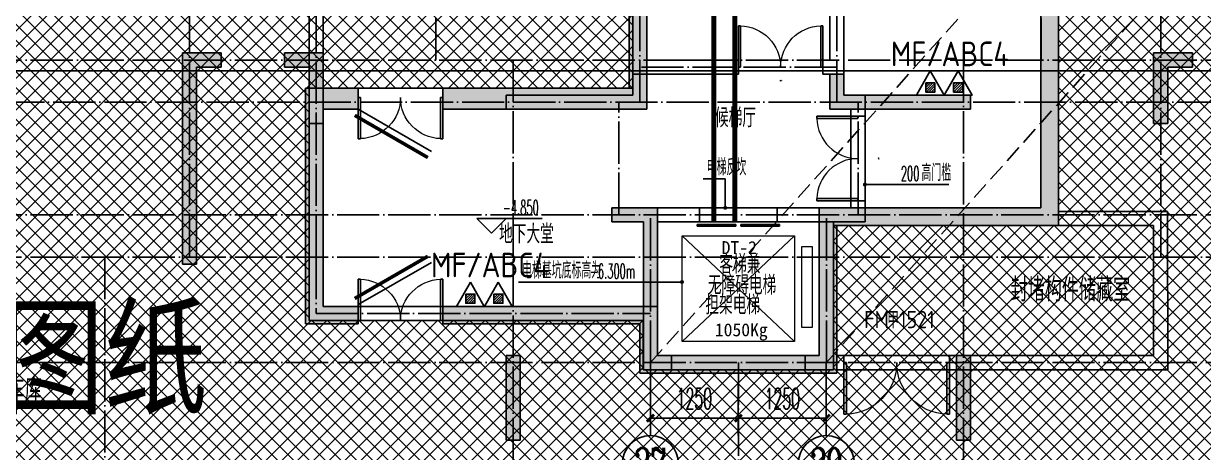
# Model space of a CAD drawing. Extents: x 27938 to 1507990, y 110129 to 923079.
# Drawn here: x 654051 to 670814, y 605458 to 611550 of the extents above; entities that cross this region are included whole.
import ezdxf
from ezdxf.enums import TextEntityAlignment as Align
from ezdxf.xclip import XClip

# ---------------------------------------------------------------- set-up
doc = ezdxf.new("R2010")
doc.units = 0
doc.header["$LTSCALE"] = 1000
doc.header["$MEASUREMENT"] = 0
doc.header["$XCLIPFRAME"] = 0
for name, pattern in [('__DASH', [0.35, 0.25, -0.1]), ('DASH', [0.35, 0.25, -0.1]), ('DOTE', [2.42, 2, -0.2, 0.02, -0.2])]:
    doc.linetypes.add(name, pattern=pattern)
doc.layers.add('3.5方案汇报，与郭总、侯月琴确定户型_t8$0$STAIR', color=2, linetype='Continuous', lineweight=18)
doc.layers.add('填充', color=251, linetype='Continuous', lineweight=5)
for name, color, linetype in [('AXIS', 3, 'Continuous'), ('AXIS_TEXT', 7, 'Continuous'), ('COLUMN', 9, 'Continuous'), ('DIM_ELEV', 3, 'Continuous'), ('DIM_LEAD', 3, 'Continuous'), ('DOOR_FIRE', 4, 'Continuous'), ('DOOR_FIRE_TEXT', 7, 'Continuous'), ('DOTE', 1, 'Continuous'), ('EQUIP_消防', 7, 'Continuous'), ('EQUIP_灭火器', 7, 'Continuous'), ('HS-A-墙-砖', 2, 'Continuous'), ('HS-A-墙-砼', 41, 'Continuous'), ('PIPE-废水', 31, 'TG_F'), ('PUB_HATCH', 8, 'Continuous'), ('PUB_TEXT', 4, 'Continuous'), ('text', 7, 'Continuous'), ('TEXT_灭火器', 7, 'Continuous'), ('WALL', 9, 'Continuous'), ('WINDOW', 4, 'Continuous'), ('WINDOW_TEXT', 7, 'Continuous'), ('建-墙-填充', 8, 'Continuous')]:
    doc.layers.add(name, color=color, linetype=linetype)
doc.styles.add('_TCH_AXIS', font='COMPLEX', dxfattribs={"bigfont": 'GBCBIG'})
doc.styles.add('_TCH_DIM', font='SIMPLEX.shx', dxfattribs={"width": 0.7, "bigfont": 'GBCBIG.shx'})
doc.styles.add('_TCH_DIM_T3', font='SIMPLEX.shx', dxfattribs={"width": 0.494118, "bigfont": 'GBCBIG.shx'})
doc.styles.add('_TCH_WINDOW', font='SIMPLEX.shx', dxfattribs={"width": 0.7, "height": 3.5, "bigfont": 'GBCBIG.shx'})
doc.styles.add('COMPLEX', font='COMPLEX')
doc.styles.get("Standard").update_dxf_attribs({"font": 'gbenor.shx', "bigfont": 'gbcbig.shx'})
doc.styles.add('TG_LINETYPE', font='SIMPLEX', dxfattribs={"width": 0.8, "height": 3, "bigfont": 'HZTXT'})
doc.styles.add('黑体', font='simhei.ttf')
doc.linetypes.add('TG_F', pattern='A,2,-0.3,["F",TG_LINETYPE,S=0.1,R=0,X=-0.23,Y=-0.15],0', length=2.3)
doc.dimstyles.new('_TCH_ARCH&&100', dxfattribs={"dimtxt": 297.5, "dimasz": 100, "dimexe": 250, "dimexo": 300, "dimgap": 126.25, "dimtad": 1, "dimdec": 0, "dimzin": 0, "dimdsep": 46, "dimtxsty": '_TCH_DIM_T3', "dimblk": 'ARCHTICK', "dimcen": 0.09, "dimclrt": 4, "dimazin": 2, "dimtfac": 1, "dimtdec": 0, "dimtix": 1, "dimtmove": 2, "dimatfit": 3, "dimfxl": 100, "dimtolj": 1, "dimtzin": 0, "dimarcsym": 0})

# ---------------------------------------------------------------- blocks, each defined once
blk = doc.blocks.new('GFDGFSDFGD')
at = {"layer": 'PUB_HATCH'}
for points in [[(450767, 373024), (450217, 373024), (450217, 370024), (450417, 370024), (450417, 372824), (450767, 372824)], [(451667, 373024), (451667, 372824), (452017, 372824), (452017, 372024), (452217, 372024), (452217, 373024)], [(464567, 373024), (464017, 373024), (464017, 372024), (464217, 372024), (464217, 372824), (464567, 372824)], [(454816, 372423), (454817, 372224), (456817, 372224), (456817, 372724), (456617, 372724), (456617, 372424), (455017, 372424)], [(461417, 372423), (461217, 372424), (459617, 372424), (459617, 372724), (459417, 372724), (459417, 372224), (461417, 372224)], [(456967, 370824), (456317, 370824), (456317, 370624), (456767, 370624), (456767, 368524), (457167, 368524), (457167, 368724), (456967, 368724)], [(459267, 370824), (459267, 368724), (459067, 368724), (459067, 368524), (459467, 368524), (459467, 370624), (459917, 370624), (459917, 370824)], [(454817, 368724), (454817, 367524), (455017, 367524), (455017, 368724)], [(461417, 368724), (461217, 368724), (461217, 367524), (461417, 367524)]]:
    blk.add_hatch(color=256, dxfattribs=at).paths.add_polyline_path(points)
at = {"layer": 'COLUMN', "color": 6}
for p, q in [((450767, 373024), (450217, 373024)), ((450217, 373024), (450217, 370024)), ((450767, 372824), (450767, 373024)), ((451667, 373024), (451667, 372824)), ((452217, 373024), (451667, 373024)), ((452217, 372024), (452217, 373024)), ((464567, 373024), (464017, 373024)), ((464017, 373024), (464017, 372024)), ((464567, 372824), (464567, 373024)), ((450417, 370024), (450417, 372824)), ((450417, 372824), (450767, 372824)), ((451667, 372824), (452017, 372824)), ((452017, 372824), (452017, 372024)), ((464217, 372024), (464217, 372824)), ((464217, 372824), (464567, 372824)), ((456817, 372724), (456617, 372724)), ((456617, 372724), (456617, 372424)), ((456817, 372224), (456817, 372724)), ((459617, 372724), (459417, 372724)), ((459417, 372724), (459417, 372224)), ((459617, 372424), (459617, 372724)), ((455017, 372424), (454816, 372423)), ((454816, 372423), (454817, 372224)), ((456617, 372424), (455017, 372424)), ((461217, 372424), (459617, 372424)), ((461417, 372423), (461217, 372424)), ((461417, 372224), (461417, 372423)), ((454817, 372224), (456817, 372224)), ((459417, 372224), (461417, 372224)), ((452017, 372024), (452217, 372024)), ((464017, 372024), (464217, 372024)), ((456967, 370824), (456317, 370824)), ((456317, 370824), (456317, 370624)), ((456967, 368724), (456967, 370824)), ((459267, 370824), (459267, 368724)), ((459917, 370824), (459267, 370824)), ((459917, 370624), (459917, 370824)), ((456317, 370624), (456767, 370624)), ((456767, 370624), (456767, 368524)), ((459467, 368524), (459467, 370624)), ((459467, 370624), (459917, 370624)), ((450217, 370024), (450417, 370024)), ((454817, 368724), (454817, 367524)), ((455017, 368724), (454817, 368724)), ((455017, 367524), (455017, 368724)), ((457167, 368724), (456967, 368724)), ((457167, 368524), (457167, 368724)), ((459267, 368724), (459067, 368724)), ((459067, 368724), (459067, 368524)), ((461417, 368724), (461217, 368724)), ((461217, 368724), (461217, 367524)), ((461417, 367524), (461417, 368724)), ((456767, 368524), (457167, 368524)), ((459067, 368524), (459467, 368524)), ((454817, 367524), (455017, 367524)), ((461217, 367524), (461417, 367524))]:
    blk.add_line(p, q, dxfattribs=at)
blk = doc.blocks.new('$DorLib2D$00000192')
at = {"color": 0}
blk.add_line((-0.5, 0.125), (0.366, 0.625), dxfattribs=at)
at = {"color": 0, "const_width": 0.0417}
blk.add_lwpolyline([(-0.542, 0.197), (0.324, 0.697)], dxfattribs=at)
blk = doc.blocks.new('$DorLib2D$00000002')
for p, q in [((-0.5, 0), (-0.5, 0.4875)), ((-0.475, 0.4875), (-0.5, 0.4875)), ((-0.475, 0), (-0.475, 0.4875)), ((0.475, 0), (0.475, 0.4875)), ((0.475, 0.4875), (0.5, 0.4875)), ((0.5, 0), (0.5, 0.4875)), ((-0.5, 0), (-0.475, 0)), ((0.5, 0), (0.475, 0))]:
    blk.add_line(p, q)
at = {"lineweight": 13}
for centre, start, end in [((-0.4875, 0), 0, 88.53072), ((0.4875, 0), 91.46928, 180)]:
    blk.add_arc(centre, 0.4875, start, end, dxfattribs=at)
blk = doc.blocks.new('$DORLIB2D$00000127')
at = {"color": 0}
for points in [[(-0.533, 0.795), (-0.533, 0.69)], [(-0.033, 0.795), (-0.533, 0.795)], [(-0.033, 0.795), (-0.033, 0.69)], [(0.533, 0.795), (0.033, 0.795)], [(0.033, 0.795), (0.033, 0.69)], [(0.533, 0.795), (0.533, 0.69)], [(-0.033, 0.69), (-0.533, 0.69)], [(0.533, 0.69), (0.033, 0.69)], [(0.5, 0.5), (-0.5, 0.5)]]:
    blk.add_lwpolyline(points, dxfattribs=at)
blk = doc.blocks.new('A$C74D73064')
at = {"layer": '填充'}
h = blk.add_hatch(dxfattribs=at)
h.set_pattern_fill('ANSI37', color=196, scale=100, style=0)
h.set_pattern_definition([(45, (-58932.6, 57522.26), (-112.2532, 112.2532), []), (135, (-58932.6, 57522.26), (-112.2532, -112.2532), [])])
h.paths.add_polyline_path([(80665.2, 65672.5), (80665.2, 67372.5), (76315.4, 67372.5), (76315.4, 65922.3), (73815.3, 65922.3), (73815.7, 63022.1), (71715.6, 63022.1), (71715.6, 58172.5), (76465.4, 58172.5), (76465.4, 57472.3), (81365.4, 57472.3), (81365.4, 59522.3), (81765.3, 59522.2), (81765.3, 61372.4), (79315.4, 61372.5), (79315.4, 65672.5)], flags=16)
h.paths.add_polyline_path([(104365.4, 66522.6), (104365.4, 67421.4), (100065.9, 67423.1), (100065.9, 65672.7), (101315.6, 65672.7), (101315.5, 61472.5), (96715.5, 61472.5), (96715.5, 58172.5), (101465.5, 58172.5), (101465.5, 57472.3), (104165.5, 57472.3), (104165.5, 59522.3), (107365.4, 59522.2), (107365.5, 63822.3), (106865.5, 63822.2), (106865.5, 66522.6)], flags=16)
h.paths.add_polyline_path([(63315.4, 70272.3), (117315.4, 70272.3), (117315.4, 50772.3), (63315.4, 50772.3)])
at = {"layer": '建-墙-填充'}
for points in [[(101515.4, 65872.7), (101265.4, 65622.7), (101265.4, 61772.4), (101515.4, 61772.4)], [(107365.5, 63822.3), (107115.5, 63572.3), (107115.4, 59772.3), (107365.4, 59522.3)], [(101515.4, 61772.4), (101265.4, 61772.4), (101265.4, 61472.6), (101515.4, 61172.6)], [(96915.5, 61172.5), (97415.4, 61172.5), (97415.4, 61472.5), (96665.5, 61472.5)], [(96915.5, 61172.5), (96665.5, 61472.5), (96665.6, 58122.5), (96915.6, 58372.5)], [(101265.4, 61472.6), (98615.4, 61472.5), (98615.4, 61172.5), (101515.4, 61172.6)], [(104215.4, 59522.3), (103965.4, 59772.3), (103965.5, 57672.3), (104215.5, 57422.3)], [(107365.4, 59522.3), (107115.4, 59772.3), (103965.4, 59772.3), (104215.4, 59522.3)], [(96665.6, 58122.5), (97415.4, 58122.5), (97415.4, 58372.5), (96915.6, 58372.5)], [(101665.4, 58372.5), (98615.4, 58372.5), (98615.4, 58122.5), (101415.4, 58122.5)], [(101665.4, 58372.5), (101415.4, 58122.5), (101415.4, 57422.3), (101665.4, 57672.3)], [(104215.5, 57422.3), (103965.5, 57672.3), (101665.4, 57672.3), (101415.4, 57422.3)]]:
    blk.add_hatch(color=256, dxfattribs=at).paths.add_polyline_path(points)
at = {"color": 251, "true_color": 0x636466}
blk.add_lwpolyline([(104365.4, 66522.6), (104365.4, 67421.4), (100065.9, 67423.1), (100065.9, 65672.7), (101315.6, 65672.7), (101315.5, 61472.5), (96715.5, 61472.5), (96715.5, 58172.5), (101465.5, 58172.5), (101465.5, 57472.3), (104165.5, 57472.3), (104165.5, 59522.3), (107365.4, 59522.2), (107365.5, 63822.3), (106865.5, 63822.2), (106865.5, 66522.6)], close=True, dxfattribs=at)
at = {"layer": '3.5方案汇报，与郭总、侯月琴确定户型_t8$0$STAIR'}
for p, q in [((103615.4, 59372.4), (102015.4, 57872.4)), ((102015.4, 59372.4), (103615.4, 57872.4))]:
    blk.add_line(p, q, dxfattribs=at)
for points in [[(102015.4, 57872.4), (102015.4, 59372.4), (103615.4, 59372.4), (103615.4, 57872.4)], [(103715.4, 58072.4), (103715.4, 59222.4), (103865.4, 59222.4), (103865.4, 58072.4)]]:
    blk.add_lwpolyline(points, close=True, dxfattribs=at)
at = {"layer": 'DIM_ELEV'}
for p, q in [((99308.2, 59412.1), (99098.2, 59622.1)), ((99098.2, 59622.1), (100029, 59622.1)), ((99308.2, 59412.1), (99518.2, 59622.1))]:
    blk.add_line(p, q, dxfattribs=at)
at = {"layer": 'DIM_LEAD'}
for p, q in [((102629.5, 60185.1), (102317.4, 60185.1)), ((102629.5, 59772.5), (102629.5, 60185.1)), ((104613, 60102.7), (104981.8, 60105.3)), ((104981.8, 60105.3), (105804.4, 60105.3)), ((101813.4, 58717.7), (99693.4, 58717.7)), ((102015.5, 58718.2), (101813.4, 58717.7))]:
    blk.add_line(p, q, dxfattribs=at)
at = {"layer": 'DIM_LEAD', "const_width": 28}
for points in [[(104599, 60102.6, 1), (104627, 60102.8, 1)], [(102629.5, 59758.5, 1), (102629.5, 59786.5, 1)], [(102029.5, 58718.2, 1), (102001.5, 58718.2, 1)]]:
    blk.add_lwpolyline(points, format="xyb", close=True, dxfattribs=at)
at = {"layer": 'DOOR_FIRE'}
for p, q in [((105815.5, 57672.3), (104315.5, 57672.3)), ((105815.5, 57472.3), (104315.5, 57472.3))]:
    blk.add_line(p, q, dxfattribs=at)
at = {"layer": 'DOTE', "color": 5}
blk.add_line((186069.2, 61719.3), (-82096.5, 61719.3), dxfattribs=at)
at = {"layer": 'DOTE', "linetype": 'DOTE', "ltscale": 0.3}
for p, q in [((104215.2, 61772.1), (101415.2, 61772.1)), ((96815.6, 59072.3), (96815.6, 58272.3)), ((96815.6, 58272.3), (101565.4, 58272.3))]:
    blk.add_line(p, q, dxfattribs=at)
at = {"layer": 'HS-A-墙-砖'}
for p, q in [((96915.3, 67619.6), (96915.3, 61472.5)), ((96715.3, 67419.6), (96715.3, 61472.5)), ((96915.3, 61472.5), (96715.3, 61472.5)), ((108912.1, 59722.3), (107365.4, 59722.3)), ((107365.4, 59522.3), (107365.4, 59722.3)), ((108912.1, 59722.3), (108915.6, 57472.3)), ((108712.4, 59522.3), (107365.4, 59522.3)), ((108712.4, 59522.3), (108715.3, 57672.3)), ((104315.5, 57672.3), (104215.5, 57672.3)), ((104215.5, 57672.3), (104215.5, 57472.3)), ((104315.5, 57472.3), (104315.5, 57672.3)), ((108715.3, 57672.3), (105815.5, 57672.3)), ((105815.5, 57672.3), (105815.5, 57472.3)), ((104215.5, 57472.3), (104315.5, 57472.3)), ((105815.5, 57472.3), (108915.6, 57472.3))]:
    blk.add_line(p, q, dxfattribs=at)
at = {"layer": 'HS-A-墙-砼'}
for p, q in [((101515.4, 65872.7), (101515.4, 61772.4)), ((101265.4, 65622.7), (101265.4, 61772.4)), ((107365.5, 63822.3), (107365.4, 59522.3)), ((107115.5, 63572.3), (107115.4, 59772.3)), ((101265.4, 61772.4), (101265.4, 61472.6)), ((101515.4, 61772.4), (101515.4, 61172.6)), ((97415.4, 61472.5), (96665.5, 61472.5)), ((96665.5, 61472.5), (96665.6, 58122.5)), ((97415.4, 61172.5), (97415.4, 61472.5)), ((101265.4, 61472.6), (98615.4, 61472.5)), ((98615.4, 61472.5), (98615.4, 61172.5)), ((96915.5, 61172.5), (97415.4, 61172.5)), ((96915.5, 61172.5), (96915.6, 58372.5)), ((98615.4, 61172.5), (101515.4, 61172.6)), ((103965.4, 59772.3), (103965.5, 57672.3)), ((107115.4, 59772.3), (103965.4, 59772.3)), ((104215.4, 59522.3), (104215.5, 57422.3)), ((107365.4, 59522.3), (104215.4, 59522.3)), ((97415.4, 58372.5), (96915.6, 58372.5)), ((97415.4, 58122.5), (97415.4, 58372.5)), ((101665.4, 58372.5), (98615.4, 58372.5)), ((98615.4, 58372.5), (98615.4, 58122.5)), ((101665.4, 58372.5), (101665.4, 57672.3)), ((96665.6, 58122.5), (97415.4, 58122.5)), ((98615.4, 58122.5), (101415.4, 58122.5)), ((101415.4, 58122.5), (101415.4, 57422.3)), ((103965.5, 57672.3), (101665.4, 57672.3)), ((104215.5, 57422.3), (101415.4, 57422.3))]:
    blk.add_line(p, q, dxfattribs=at)
at = {"layer": 'PIPE-废水', "color": 202, "linetype": 'DASH', "ltscale": 0.5, "const_width": 70}
for points in [[(102465.6, 59572.4), (102465.6, 63622.4)], [(102765.6, 59572.4), (102765.6, 63622.4)]]:
    blk.add_lwpolyline(points, dxfattribs=at)
at = {"layer": 'WALL'}
for p, q in [((104115.4, 61872.4), (104115.4, 66222.6)), ((104315.4, 61772.4), (104315.4, 66222.6)), ((102815.6, 61872.4), (101515.4, 61872.4)), ((102815.6, 61672.4), (102815.6, 61872.4)), ((104115.4, 61872.4), (104015.6, 61872.4)), ((104015.6, 61872.4), (104015.6, 61672.4)), ((104315.4, 61372.5), (104315.4, 61772.4)), ((101515.4, 61672.4), (102815.6, 61672.4)), ((104015.6, 61672.4), (104115.4, 61672.4)), ((104115.4, 61172.5), (104115.4, 61672.4)), ((104315.4, 61372.5), (104615.5, 61372.5)), ((104615.5, 61072.5), (104615.5, 61372.5)), ((104115.4, 61172.5), (104415.5, 61172.5)), ((104415.5, 61172.5), (104415.5, 61072.5)), ((104415.5, 61072.5), (104615.5, 61072.5)), ((104615.5, 59872.5), (104415.5, 59872.5)), ((104415.5, 59872.5), (104415.5, 59772.3)), ((104615.5, 59572.3), (104615.5, 59872.5)), ((102265.6, 59772.3), (101665.4, 59772.3)), ((101665.4, 59772.3), (101665.4, 59572.3)), ((102265.6, 59572.3), (102265.6, 59772.3)), ((104415.5, 59772.3), (103365.6, 59772.3)), ((103365.6, 59772.3), (103365.6, 59572.3)), ((101665.4, 59572.3), (102265.6, 59572.3)), ((103365.6, 59572.3), (104615.5, 59572.3))]:
    blk.add_line(p, q, dxfattribs=at)
at = {"layer": 'WINDOW'}
for p, q in [((104415.5, 59872.5), (104415.5, 61072.5)), ((104615.5, 59872.5), (104615.5, 61072.5)), ((103365.6, 59772.3), (102265.6, 59772.3)), ((103365.6, 59572.3), (102265.6, 59572.3)), ((98615.4, 58372.5), (97415.4, 58372.5))]:
    blk.add_line(p, q, dxfattribs=at)
at = {"layer": '填充', "color": 196}
blk.add_lwpolyline([(104365.4, 66522.6), (104365.4, 67421.4), (100065.9, 67423.1), (100065.9, 65672.7), (101315.6, 65672.7), (101315.5, 61472.5), (96715.5, 61472.5), (96715.5, 58172.5), (101465.5, 58172.5), (101465.5, 57472.3), (104165.5, 57472.3), (104165.5, 59522.3), (107365.4, 59522.2), (107365.5, 63822.3), (106865.5, 63822.2), (106865.5, 66522.6)], close=True, dxfattribs=at)
blk.add_blockref('GFDGFSDFGD', (-355301.2, -311051.5))
at = {"layer": 'DOOR_FIRE', "xscale": -1500, "yscale": 1500, "zscale": 200, "rotation": 180}
blk.add_blockref('$DorLib2D$00000002', (105065.5, 57572.3), dxfattribs=at)
at = {"layer": 'WINDOW'}
ref = blk.add_blockref('$DorLib2D$00000002', (103415.6, 61772.4), dxfattribs=dict(at, xscale=-1200, yscale=1200, zscale=-1200, rotation=359.9999550087982))
ref.add_attrib('A', 'YFM1221', (103407, 61576.9), dxfattribs={"layer": 'DOOR_FIRE_TEXT', "ltscale": 0.5, "height": 5.95, "rotation": 359.99996, "style": '_TCH_WINDOW', "width": 0.494118})
ref = blk.add_blockref('$DorLib2D$00000192', (98015.4, 61322.5), dxfattribs=dict(at, xscale=-1200, yscale=1200, zscale=-1200, rotation=180.0010010265291))
ref.add_attrib('A', 'HHFM1220(6)', (97995, 61906.1), dxfattribs={"layer": 'WINDOW_TEXT', "ltscale": 0.5, "height": 7, "rotation": 0.001})
for name, p, xscale, yscale, zscale, rotation in [('$DorLib2D$00000002', (98015.4, 61339.8), -1200, 1200, -1200, 180.0000000000091), ('$DORLIB2D$00000127', (102815.6, 59672.3), 1100, 200, 1100, 180), ('$DorLib2D$00000002', (98015.4, 58172.3), -1200, 1200, -1200, 359.999999999991)]:
    blk.add_blockref(name, p, dxfattribs=dict(at, xscale=xscale, yscale=yscale, zscale=zscale, rotation=rotation))
ref = blk.add_blockref('$DorLib2D$00000002', (104515.5, 60472.5), dxfattribs=dict(at, xscale=1200, yscale=1200, zscale=1200, rotation=90.00000000207989))
ref.add_attrib('A', 'JFM1221', (104810.9, 60464.2), dxfattribs={"layer": 'DOOR_FIRE_TEXT', "ltscale": 0.5, "height": 5.95, "rotation": 90, "style": '_TCH_WINDOW', "width": 0.494118})
ref = blk.add_blockref('$DorLib2D$00000192', (98015.4, 58247.5), dxfattribs=dict(at, xscale=-1200, yscale=-1200, zscale=-1200, rotation=180.0000220325069))
ref.add_attrib('A', 'HHFM1220(6)', (97995, 57855.1), dxfattribs={"layer": 'WINDOW_TEXT', "ltscale": 0.5, "height": 7, "rotation": 0.00002})
at = {"layer": 'DIM_ELEV', "color": 7, "style": '_TCH_DIM', "width": 0.494118}
blk.add_text('-4.850', height=208.25, dxfattribs=at).set_placement((99469, 59671.1))
at = {"layer": 'DIM_LEAD', "color": 7, "style": '_TCH_DIM'}
for s, height, width, p in [('电梯反坎', 236.31, 0.7, (102366.4, 60234.1)), ('200', 208.25, 0.494118, (105123.8, 60154.3)), ('高门槛', 236.31, 0.7, (105417.8, 60154.3)), ('电梯基坑底标高为', 236.31, 0.7, (99742.4, 58766.7)), ('-6.300m', 208.25, 0.494118, (100705.7, 58766.7))]:
    blk.add_text(s, height=height, dxfattribs=dict(at, width=width)).set_placement(p)
at = {"layer": 'DOOR_FIRE_TEXT'}
for s, height, p in [('FM', 245, (104601.8, 58062.3)), ('甲', 236.3, (104928.5, 58062.3)), ('1521', 245, (105100.5, 58062.3))]:
    blk.add_text(s, height=height, dxfattribs=at).set_placement(p)
at = {"layer": 'PUB_TEXT', "color": 7}
for s, p in [('候梯厅', (102483.2, 60916.8)), ('地下大堂', (99416, 59265.7)), ('客梯兼', (102546.3, 58834.5)), ('无障碍电梯', (102381.7, 58538.7)), ('担架电梯', (102347.3, 58257.2))]:
    blk.add_text(s, height=270.07, dxfattribs=at).set_placement(p)
at = {"layer": 'PUB_TEXT', "color": 246, "style": '黑体'}
for s, p in [('DT-2', (102578.3, 59114.7)), ('1050Kg', (102481.3, 57947))]:
    blk.add_text(s, height=184.01, dxfattribs=at).set_placement(p)
at = {"layer": 'PUB_TEXT'}
for s, p in [('封堵构件储藏室', (106682.8, 58441.2)), ('非机动车库', (91704.6, 57018.4))]:
    blk.add_text(s, height=337.59, dxfattribs=at).set_placement(p)
at = {"layer": 'WINDOW_TEXT'}
for s, height, p in [('FM', 7, (98001.6, 62216.7)), ('甲', 6.75, (98010.9, 62216.7)), ('1220', 7, (98015.8, 62216.7)), ('FM', 7, (98052.1, 57580.7)), ('甲', 6.75, (98061.5, 57580.7)), ('1220', 7, (98066.4, 57580.7))]:
    blk.add_text(s, height=height, dxfattribs=at).set_placement(p)
blk = doc.blocks.new('HFHFTHFD')
at = {"layer": 'DOTE', "color": 0, "linetype": 'DOTE', "ltscale": 0.3}
for p, q in [((450317, 601749), (450317, 612949)), ((452117, 601749), (452117, 612949)), ((453817, 604549), (453817, 612949)), ((456717, 603949), (456717, 612949)), ((459517, 603949), (459517, 612949)), ((462417, 604549), (462417, 612949)), ((464117, 601749), (464117, 612949)), ((472617, 604549), (418617, 604549)), ((454917, 604549), (454917, 593449)), ((461316, 604549), (461317, 593449)), ((418617, 603949), (472617, 603949)), ((456417, 602349), (456417, 603949)), ((459817, 602349), (459817, 603949)), ((472617, 602349), (418617, 602349)), ((456867, 600249), (456867, 602349)), ((459367, 600249), (459367, 602349)), ((472617, 601749), (418617, 601749)), ((449117, 601749), (449117, 593449)), ((472617, 600249), (418617, 600249)), ((458117, 600249), (458117, 593449))]:
    blk.add_line(p, q, dxfattribs=at)
blk = doc.blocks.new('_ArchTick')
at = {"color": 0, "linetype": 'ByBlock', "const_width": 0.4}
blk.add_lwpolyline([(-0.5, -0.5), (0.5, 0.5)], dxfattribs=at)
blk = doc.blocks.new('*D1547')
at = {"layer": 'AXIS', "color": 0, "lineweight": -2}
for p, q in [((662956, 606433), (662956, 605696)), ((664206, 606433), (664206, 605696)), ((662956, 605946), (664206, 605946))]:
    blk.add_line(p, q, dxfattribs=at)
at = {"layer": 'Defpoints', "color": 0}
for p in [(662956, 606733), (664206, 606733), (664206, 605946)]:
    blk.add_point(p, dxfattribs=at)
at = {"layer": 'AXIS', "color": 0, "lineweight": -2, "xscale": 100, "yscale": 100, "zscale": 100, "rotation": 180}
blk.add_blockref('_ArchTick', (662956, 605946), dxfattribs=at)
at = {"layer": 'AXIS', "color": 0, "lineweight": -2, "xscale": 100, "yscale": 100, "zscale": 100}
blk.add_blockref('_ArchTick', (664206, 605946), dxfattribs=at)
at = {"layer": 'AXIS', "color": 4, "insert": (663581, 606221), "char_height": 297.5, "attachment_point": 5, "style": '_TCH_DIM_T3'}
blk.add_mtext('\\A1;1250', dxfattribs=at)
blk = doc.blocks.new('*D1548')
at = {"layer": 'AXIS', "color": 0, "lineweight": -2}
for p, q in [((664206, 606433), (664206, 605696)), ((665456, 606433), (665456, 605696)), ((664206, 605946), (665456, 605946))]:
    blk.add_line(p, q, dxfattribs=at)
at = {"layer": 'Defpoints', "color": 0}
for p in [(664206, 606733), (665456, 606733), (665456, 605946)]:
    blk.add_point(p, dxfattribs=at)
at = {"layer": 'AXIS', "color": 0, "lineweight": -2, "xscale": 100, "yscale": 100, "zscale": 100, "rotation": 180}
blk.add_blockref('_ArchTick', (664206, 605946), dxfattribs=at)
at = {"layer": 'AXIS', "color": 0, "lineweight": -2, "xscale": 100, "yscale": 100, "zscale": 100}
blk.add_blockref('_ArchTick', (665456, 605946), dxfattribs=at)
at = {"layer": 'AXIS', "color": 4, "insert": (664831, 606221), "char_height": 297.5, "attachment_point": 5, "style": '_TCH_DIM_T3'}
blk.add_mtext('\\A1;1250', dxfattribs=at)
blk = doc.blocks.new('_AXISO')
blk.add_circle((0, 0), 0.5)
at = {"layer": 'AXIS_TEXT', "style": 'COMPLEX', "width": 1.041667}
blk.add_attdef('A', text='', height=0.56, dxfattribs=at).set_placement((-0.25, -0.28), (0.25, -0.28), align=Align.FIT)
blk = doc.blocks.new('$ATTACHMENT$00000214')
h = blk.add_hatch()
h.set_pattern_fill('ANSI31', color=256, scale=200, style=0)
h.set_pattern_definition([(45, (-38543.802, -6842.639), (-17.67767, 17.67767), [])])
h.paths.add_polyline_path([(-65, 2), (65, 2), (65, -128), (-65, -128)])
for points in [[(0, 172), (-198, -172), (198, -172)], [(-65, 2), (65, 2), (65, -128), (-65, -128)]]:
    blk.add_lwpolyline(points, close=True)
blk = doc.blocks.new('$TwtSys$00000545')
for p, q in [((0, 344), (-198, 0)), ((198, 0), (0, 344))]:
    blk.add_line(p, q)
at = {"layer": 'EQUIP_消防'}
blk.add_blockref('$ATTACHMENT$00000214', (0, 172), dxfattribs=at)

msp = doc.modelspace()

# ---------------------------------------------------------------- linework, layer by layer
at = {"color": 8, "linetype": '__DASH'}
for p, q in [((662956.3, 606732.6), (680279, 626086.6)), ((665456.5, 606732.6), (682779.2, 626086.6))]:
    msp.add_line(p, q, dxfattribs=at)
at = {"layer": 'AXIS', "color": 8}
for p, q in [((662956.3, 606732.6), (662956.3, 605696.3)), ((665456.3, 606732.6), (665456.3, 605696.3))]:
    msp.add_line(p, q, dxfattribs=at)

# ---------------------------------------------------------------- block references
at = {"color": 8}
ref = msp.add_blockref('A$C74D73064', (561390.9, 549160.3), dxfattribs=at)
XClip(ref).set_block_clipping_path([(63315.4263309771, 50772.2529092039), (117315.4131985184, 70272.2529080271)])
at = {"color": 169}
msp.add_blockref('HFHFTHFD', (206089.8, 6483.8), dxfattribs=at)
at = {"color": 8}
msp.add_blockref('GFDGFSDFGD', (206089.8, 238108.8), dxfattribs=at)
at = {"layer": 'AXIS', "color": 8}
ref = msp.add_blockref('_AXISO', (662956.3, 605296.3), dxfattribs=dict(at, xscale=800, yscale=800, zscale=800))
ref.add_attrib('A', '27', dxfattribs={"layer": 'AXIS_TEXT', "color": 8, "ltscale": 0.5, "height": 452.55, "style": '_TCH_AXIS', "width": 0.617647}).set_placement((662730.1, 605070), (663182.6, 605070), align=Align.FIT)
ref = msp.add_blockref('_AXISO', (665456.3, 605296.3), dxfattribs=dict(at, xscale=800, yscale=800, zscale=800))
ref.add_attrib('A', '29', dxfattribs={"layer": 'AXIS_TEXT', "color": 8, "ltscale": 0.5, "height": 452.55, "style": '_TCH_AXIS', "width": 0.617647}).set_placement((665230.1, 605070), (665682.6, 605070), align=Align.FIT)
at = {"layer": 'EQUIP_灭火器'}
for p in [(666933.4, 610532.8), (667330.1, 610532.8), (660399.2, 607532.8), (660796, 607532.8)]:
    msp.add_blockref('$TwtSys$00000545', p, dxfattribs=at)

# ---------------------------------------------------------------- texts
at = {"layer": 'text', "color": 8, "style": '黑体', "width": 0.8}
msp.add_text('阴影部分详地库图纸', height=1345.89, dxfattribs=at).set_placement((643445.7, 606143.2))
at = {"layer": 'TEXT_灭火器'}
for p in [(666373.4, 610945.2), (659839.3, 607945.2)]:
    msp.add_text('MF/ABC4', height=350, dxfattribs=at).set_placement(p)

# ---------------------------------------------------------------- dimensions: what is measured, and where the dimension line sits
at = {"layer": 'AXIS', "color": 8}
for p1, p2, picture, middle in [((662956.3, 606732.6), (664206.3, 606732.6), '*D1547', (663581.3, 606221.3)), ((664206.3, 606732.6), (665456.3, 606732.6), '*D1548', (664831.3, 606221.3))]:
    dim = msp.add_aligned_dim(p1=p1, p2=p2, distance=-786.3, dimstyle='_TCH_ARCH&&100', dxfattribs=at)
    dim.commit()
    dim.dimension.update_dxf_attribs({"geometry": picture, "text_midpoint": middle})

doc.saveas('drawing.dxf')
